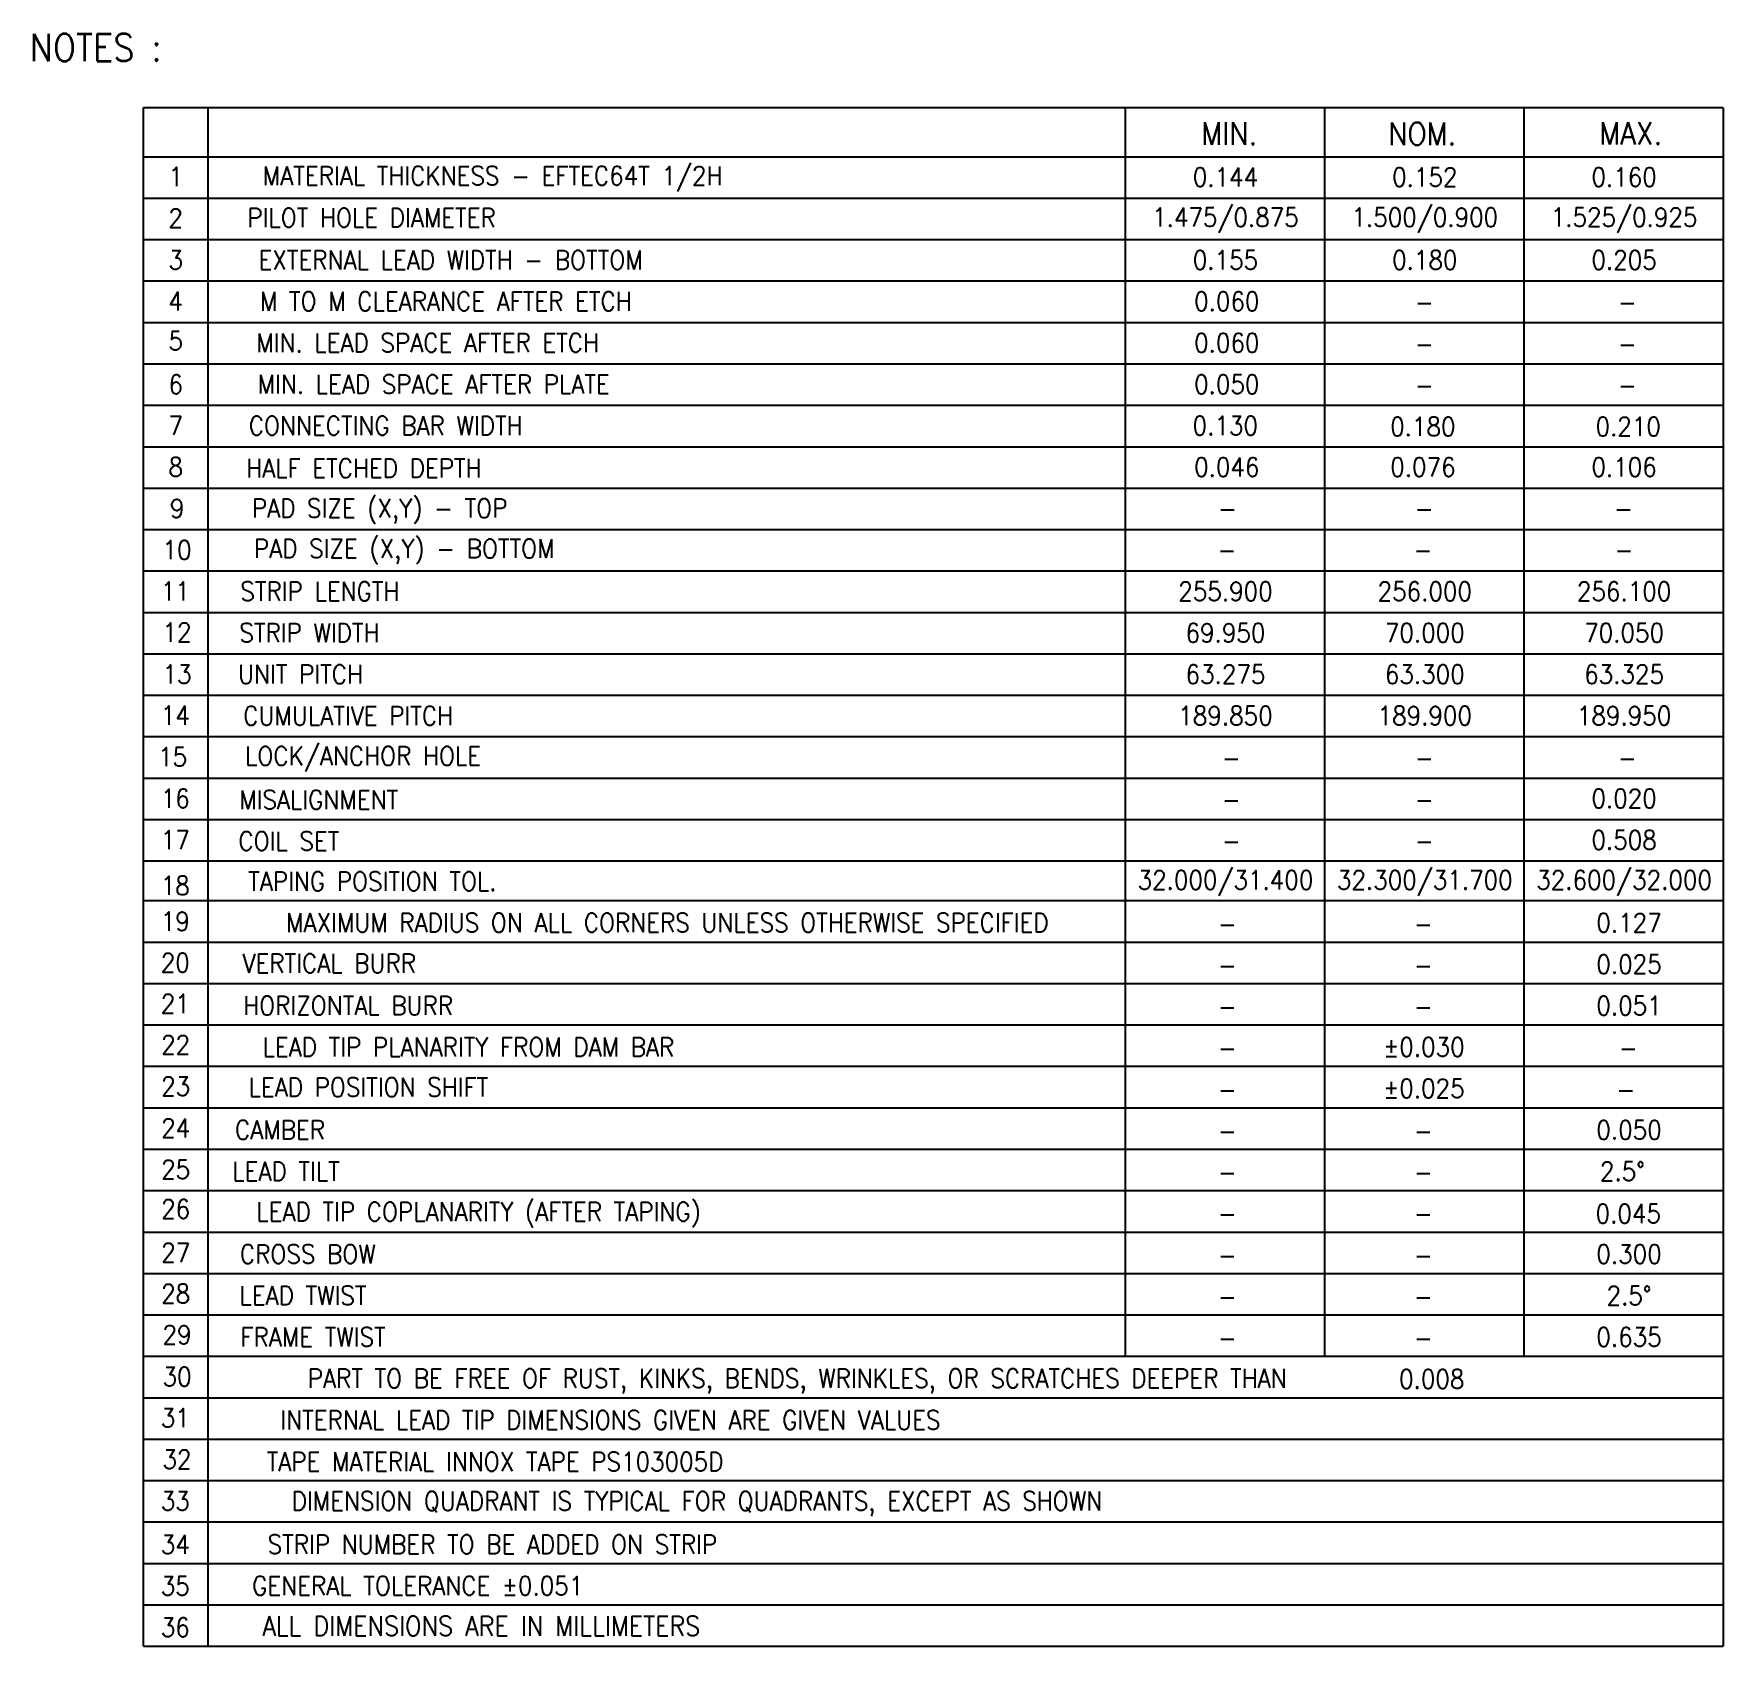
# Model space of a CAD drawing. Header units: millimetres. Extents: x 436.18 to 441.42, y 94.84 to 99.84.
import ezdxf
from ezdxf.enums import TextEntityAlignment as Align

# ---------------------------------------------------------------- set-up
doc = ezdxf.new("R2010")
doc.units = ezdxf.units.MM
doc.header["$LTSCALE"] = 0.5
doc.layers.add('NOTES', color=7, linetype='Continuous')
doc.styles.add('ROMANS', font='romans.shx')

msp = doc.modelspace()

# ---------------------------------------------------------------- linework, layer by layer
at = {"layer": 'NOTES', "color": 7}
msp.add_line((436.5229, 99.6091), (436.5229, 94.9729), dxfattribs=at)
at = {"layer": 'NOTES', "color": 3}
for p, q in [((436.7242, 94.8446), (436.7242, 99.6091)), ((436.5229, 99.457), (441.4155, 99.457)), ((436.5229, 99.3287), (441.4155, 99.3287)), ((436.5229, 99.2005), (441.4155, 99.2005)), ((436.5229, 99.0722), (441.4155, 99.0722)), ((436.5229, 98.9439), (441.4155, 98.9439)), ((436.5229, 98.8157), (441.4155, 98.8157)), ((436.5229, 98.6874), (441.4155, 98.6874)), ((436.5229, 98.5591), (441.4155, 98.5591)), ((436.5229, 98.4309), (441.4155, 98.4309)), ((436.5229, 98.3026), (441.4155, 98.3026)), ((436.5229, 98.1743), (441.4155, 98.1743)), ((436.5229, 98.0461), (441.4155, 98.0461)), ((436.5229, 97.9178), (441.4155, 97.9178)), ((436.5229, 97.7895), (441.4155, 97.7895)), ((436.5229, 97.6613), (441.4155, 97.6613)), ((436.5229, 97.533), (441.4155, 97.533)), ((436.5229, 97.4047), (441.4155, 97.4047)), ((436.5229, 97.2765), (441.4155, 97.2765)), ((436.5229, 97.1534), (441.4155, 97.1534)), ((436.5229, 97.0251), (441.4155, 97.0251)), ((436.5229, 96.8969), (441.4155, 96.8969)), ((436.5229, 96.7686), (441.4155, 96.7686)), ((436.5229, 96.6404), (441.4155, 96.6404)), ((436.5229, 96.5121), (441.4155, 96.5121)), ((436.5229, 96.3838), (441.4155, 96.3838)), ((436.5229, 96.2556), (441.4155, 96.2556)), ((436.5229, 96.1273), (441.4155, 96.1273)), ((436.5229, 95.999), (441.4155, 95.999)), ((436.5229, 95.8708), (441.4155, 95.8708)), ((436.5229, 95.7425), (441.4155, 95.7425)), ((436.5229, 95.6142), (441.4155, 95.6142)), ((436.5229, 95.486), (441.4155, 95.486)), ((436.5229, 95.3577), (441.4155, 95.3577)), ((436.5229, 95.2294), (441.4155, 95.2294)), ((436.5229, 95.1012), (441.4155, 95.1012)), ((436.5229, 94.9729), (441.4155, 94.9729))]:
    msp.add_line(p, q, dxfattribs=at)
at = {"layer": 'NOTES', "color": 7, "const_width": 0.00583}
for points in [[(436.5229, 99.6091), (441.4155, 99.6091)], [(436.5229, 94.8446), (436.5229, 99.6091)], [(439.5639, 97.2765), (439.5639, 99.6091)], [(440.1811, 97.2765), (440.1811, 99.6091)], [(440.7983, 97.2765), (440.7983, 99.6091)], [(441.4155, 94.8446), (441.4155, 99.6091)], [(439.5639, 95.7425), (439.5639, 97.2765)], [(440.1811, 95.7425), (440.1811, 97.2765)], [(440.7983, 95.7425), (440.7983, 97.2765)], [(441.4155, 94.8446), (436.5229, 94.8446)]]:
    msp.add_lwpolyline(points, dxfattribs=at)

# ---------------------------------------------------------------- texts
at = {"layer": 'NOTES', "color": 7, "style": 'ROMANS', "width": 0.9}
for s, height, p in [('NOTES :', 0.08496, (436.3755, 99.795)), ('MIN.', 0.06996, (439.8861, 99.5287)), ('NOM.', 0.06996, (440.4836, 99.528)), ('MAX.', 0.06996, (441.1294, 99.5293))]:
    msp.add_text(s, height=height, dxfattribs=at).set_placement(p, align=Align.MIDDLE)
at = {"layer": 'NOTES', "color": 3, "style": 'ROMANS', "width": 0.9}
for s, height, p in [('1', 0.0583, (436.6232, 99.3952)), ('MATERIAL THICKNESS - EFTEC64T 1/2H', 0.058302, (437.6045, 99.3938)), ('0.144', 0.0583, (439.8741, 99.3937)), ('0.152', 0.0583, (440.4913, 99.3937)), ('0.160', 0.0583, (441.1085, 99.3937)), ('1.475/0.875', 0.058302, (439.8741, 99.2654)), ('1.500/0.900', 0.058302, (440.4913, 99.2654)), ('1.525/0.925', 0.058302, (441.1085, 99.2654)), ('2', 0.0583, (436.6232, 99.2669)), ('PILOT HOLE DIAMETER', 0.058302, (437.2297, 99.2683)), ('3', 0.0583, (436.6232, 99.1372)), ('EXTERNAL LEAD WIDTH - BOTTOM', 0.058302, (437.4745, 99.1373)), ('0.155', 0.0583, (439.8741, 99.1371)), ('0.180', 0.0583, (440.4913, 99.1371)), ('0.205', 0.0583, (441.1085, 99.1371)), ('4', 0.0583, (436.6232, 99.0094)), ('M TO M CLEARANCE AFTER ETCH', 0.058302, (437.4596, 99.009)), ('0.060', 0.0583, (439.8782, 99.0089)), ('-', 0.0583, (440.4902, 99.0061)), ('-', 0.0583, (441.1188, 99.0061)), ('5', 0.0583, (436.6232, 98.887)), ('MIN. LEAD SPACE AFTER ETCH', 0.058302, (437.4033, 98.8808)), ('0.060', 0.0583, (439.8782, 98.8806)), ('-', 0.0583, (440.4902, 98.8779)), ('-', 0.0583, (441.1188, 98.8779)), ('6', 0.0583, (436.6232, 98.752)), ('MIN. LEAD SPACE AFTER PLATE', 0.058302, (437.4221, 98.7525)), ('0.050', 0.0583, (439.8782, 98.7523)), ('-', 0.0583, (440.4902, 98.7496)), ('-', 0.0583, (441.1188, 98.7496)), ('7', 0.0583, (436.6232, 98.6246)), ('CONNECTING BAR WIDTH', 0.058302, (437.2734, 98.6242)), ('0.130', 0.0583, (439.8735, 98.6241)), ('0.180', 0.0583, (440.4852, 98.6213)), ('0.210', 0.0583, (441.1212, 98.6213)), ('8', 0.0583, (436.6232, 98.4964)), ('HALF ETCHED DEPTH', 0.058302, (437.2059, 98.4926)), ('0.046', 0.0583, (439.8782, 98.4958)), ('0.076', 0.0583, (440.4854, 98.4958)), ('0.106', 0.0583, (441.1085, 98.4958)), ('9', 0.0583, (436.6275, 98.3678)), ('PAD SIZE (X,Y) - TOP', 0.058302, (437.2546, 98.3644)), ('-', 0.0583, (439.8804, 98.3675)), ('-', 0.0583, (441.1066, 98.3675)), ('10', 0.0583, (436.6275, 98.2395)), ('PAD SIZE (X,Y) - BOTTOM', 0.058302, (437.3309, 98.2394)), ('-', 0.0583, (439.8791, 98.2393)), ('-', 0.0583, (441.1082, 98.2393)), ('11', 0.0583, (436.622, 98.1119)), ('STRIP LENGTH', 0.058302, (437.0697, 98.1112)), ('255.900', 0.0583, (439.8741, 98.111)), ('256.000', 0.0583, (440.4913, 98.111)), ('256.100', 0.0583, (441.1085, 98.111)), ('12', 0.0583, (436.6275, 97.9844)), ('STRIP WIDTH', 0.058302, (437.0373, 97.9829)), ('69.950', 0.0583, (439.8741, 97.9827)), ('70.000', 0.0583, (440.4913, 97.9827)), ('70.050', 0.0583, (441.1085, 97.9827)), ('13', 0.0583, (436.6275, 97.8547)), ('UNIT PITCH', 0.0583, (437.0097, 97.8546)), ('63.275', 0.0583, (439.8741, 97.8545)), ('63.300', 0.0583, (440.4913, 97.8545)), ('63.325', 0.0583, (441.1085, 97.8545)), ('14', 0.0583, (436.622, 97.7271)), ('CUMULATIVE PITCH', 0.058302, (437.1572, 97.7259)), ('189.850', 0.0583, (439.8741, 97.7262)), ('189.900', 0.0583, (440.4913, 97.7262)), ('189.950', 0.0583, (441.1085, 97.7262)), ('15', 0.0583, (436.6139, 97.5987)), ('LOCK/ANCHOR HOLE', 0.058302, (437.2035, 97.5975)), ('-', 0.0583, (439.8923, 97.5952)), ('-', 0.0583, (440.4902, 97.5952)), ('-', 0.0583, (441.1188, 97.5952)), ('16', 0.0583, (436.622, 97.4698)), ('MISALIGNMENT', 0.058302, (437.066, 97.4658)), ('0.020', 0.0583, (441.1085, 97.4697)), ('-', 0.0583, (439.8923, 97.4669)), ('-', 0.0583, (440.4902, 97.4669)), ('17', 0.0583, (436.622, 97.3415)), ('COIL SET', 0.0583, (436.9736, 97.3377)), ('0.508', 0.0583, (441.1085, 97.3414)), ('-', 0.0583, (439.8923, 97.3387)), ('-', 0.0583, (440.4902, 97.3387)), ('18', 0.0583, (436.622, 97.2002)), ('TAPING POSITION TOL.', 0.058302, (437.2322, 97.2133)), ('32.000/31.400', 0.058302, (439.8741, 97.2131)), ('32.300/31.700', 0.058302, (440.4913, 97.2131)), ('32.600/32.000', 0.058302, (441.1085, 97.2131)), ('19', 0.0583, (436.622, 97.0895)), ('MAXIMUM RADIUS ON ALL CORNERS UNLESS OTHERWISE SPECIFIED', 0.058302, (438.1455, 97.085)), ('-', 0.0583, (439.8795, 97.0821)), ('-', 0.0583, (440.4864, 97.0821)), ('20', 0.0583, (436.622, 96.9612)), ('VERTICAL BURR', 0.058302, (437.0985, 96.9595)), ('-', 0.0583, (439.8795, 96.9539)), ('-', 0.0583, (440.4864, 96.9539)), ('0.025', 0.0583, (441.1238, 96.9566)), ('21', 0.0583, (436.622, 96.8345)), ('HORIZONTAL BURR', 0.058302, (437.1572, 96.8285)), ('0.051', 0.0583, (441.1238, 96.8283)), ('-', 0.0583, (439.8795, 96.8256)), ('-', 0.0583, (440.4864, 96.8256)), ('22', 0.0583, (436.6232, 96.7068)), ('LEAD TIP PLANARITY FROM DAM BAR', 0.058302, (437.5295, 96.7002)), ('-', 0.0583, (439.8795, 96.6973)), ('%%P0.030', 0.0583, (440.4888, 96.7001)), ('-', 0.0583, (441.1214, 96.6973)), ('23', 0.0583, (436.6232, 96.5786)), ('LEAD POSITION SHIFT', 0.058302, (437.2198, 96.5758)), ('%%P0.025', 0.0583, (440.4888, 96.5718)), ('-', 0.0583, (439.8795, 96.5691)), ('-', 0.0583, (441.1139, 96.5691)), ('24', 0.0583, (436.6232, 96.4489)), ('CAMBER', 0.0583, (436.9461, 96.4437)), ('-', 0.0583, (439.8795, 96.4408)), ('-', 0.0583, (440.4864, 96.4408)), ('0.050', 0.0583, (441.1238, 96.4435)), ('25', 0.0583, (436.6232, 96.3211)), ('LEAD TILT', 0.0583, (436.9648, 96.3154)), ('2.5%%D', 0.0583, (441.1033, 96.3153)), ('-', 0.0583, (439.8795, 96.3126)), ('-', 0.0583, (440.4864, 96.3126)), ('26', 0.0583, (436.6232, 96.1986)), ('LEAD TIP COPLANARITY (AFTER TAPING)', 0.058302, (437.561, 96.1859)), ('0.045', 0.0583, (441.1214, 96.1843)), ('-', 0.0583, (439.8795, 96.1843)), ('-', 0.0583, (440.4864, 96.1843)), ('27', 0.0583, (436.6232, 96.0636)), ('CROSS BOW', 0.0583, (437.0323, 96.0589)), ('0.300', 0.0583, (441.1238, 96.0588)), ('-', 0.0583, (439.8795, 96.056)), ('-', 0.0583, (440.4864, 96.056)), ('28', 0.0583, (436.6232, 95.9363)), ('LEAD TWIST', 0.0583, (437.0173, 95.9307)), ('2.5%%d', 0.0583, (441.1238, 95.9305)), ('-', 0.0583, (439.8795, 95.9278)), ('-', 0.0583, (440.4864, 95.9278)), ('29', 0.0583, (436.6275, 95.8091)), ('FRAME TWIST', 0.058302, (437.0485, 95.8024)), ('-', 0.0583, (439.8795, 95.7995)), ('-', 0.0583, (440.4864, 95.7995)), ('0.635', 0.0583, (441.1238, 95.8022)), ('30', 0.0583, (436.6275, 95.6794)), ('PART TO BE FREE OF RUST, KINKS, BENDS, WRINKLES, OR SCRATCHES DEEPER THAN', 0.058302, (438.5477, 95.6651)), ('0.008', 0.0583, (440.5128, 95.6721)), ('31', 0.0583, (436.622, 95.5518)), ('INTERNAL LEAD TIP DIMENSIONS GIVEN ARE GIVEN VALUES', 0.058302, (437.9693, 95.5453)), ('32', 0.0583, (436.6272, 95.4234)), ('TAPE MATERIAL INNOX TAPE PS103005D ', 0.058302, (437.63, 95.4161)), ('33', 0.0583, (436.622, 95.2945)), ('DIMENSION QUADRANT IS TYPICAL FOR QUADRANTS, EXCEPT AS SHOWN', 0.058302, (438.2372, 95.2853)), ('34', 0.0583, (436.622, 95.1597)), ('STRIP NUMBER TO BE ADDED ON STRIP', 0.058302, (437.6038, 95.1601)), ('35', 0.0583, (436.622, 95.0314)), ('GENERAL TOLERANCE %%P0.051', 0.058302, (437.3727, 95.0318)), ('36', 0.0583, (436.622, 94.9031)), ('ALL DIMENSIONS ARE IN MILLIMETERS', 0.060288, (437.5694, 94.9073))]:
    msp.add_text(s, height=height, dxfattribs=at).set_placement(p, align=Align.MIDDLE)
at = {"layer": 'NOTES', "color": 4, "style": 'ROMANS', "width": 0.9}
for p in [(440.4894, 98.3675), (440.4854, 98.2393)]:
    msp.add_text('-', height=0.0583, dxfattribs=at).set_placement(p, align=Align.MIDDLE)
at = {"layer": 'NOTES', "color": 1, "style": 'ROMANS', "width": 0.9}
msp.add_text('0.127', height=0.0583, dxfattribs=at).set_placement((441.1238, 97.0849), align=Align.MIDDLE)

doc.saveas('drawing.dxf')
